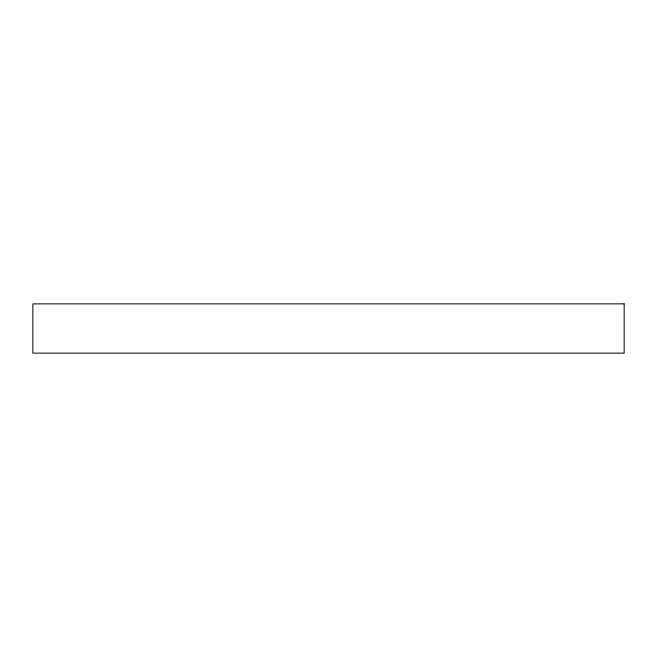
<?xml version="1.0" encoding="UTF-8"?>
<svg xmlns="http://www.w3.org/2000/svg" width="657" height="657" viewBox="0 0 657 657"><rect width="100%" height="100%" fill="white"/><g stroke="black" fill="none" stroke-linecap="round" stroke-linejoin="round"><path stroke-width="0.99" d="M624.15 303.863L32.85 303.863L32.85 353.137L624.15 353.137L624.15 303.863"/></g></svg>
